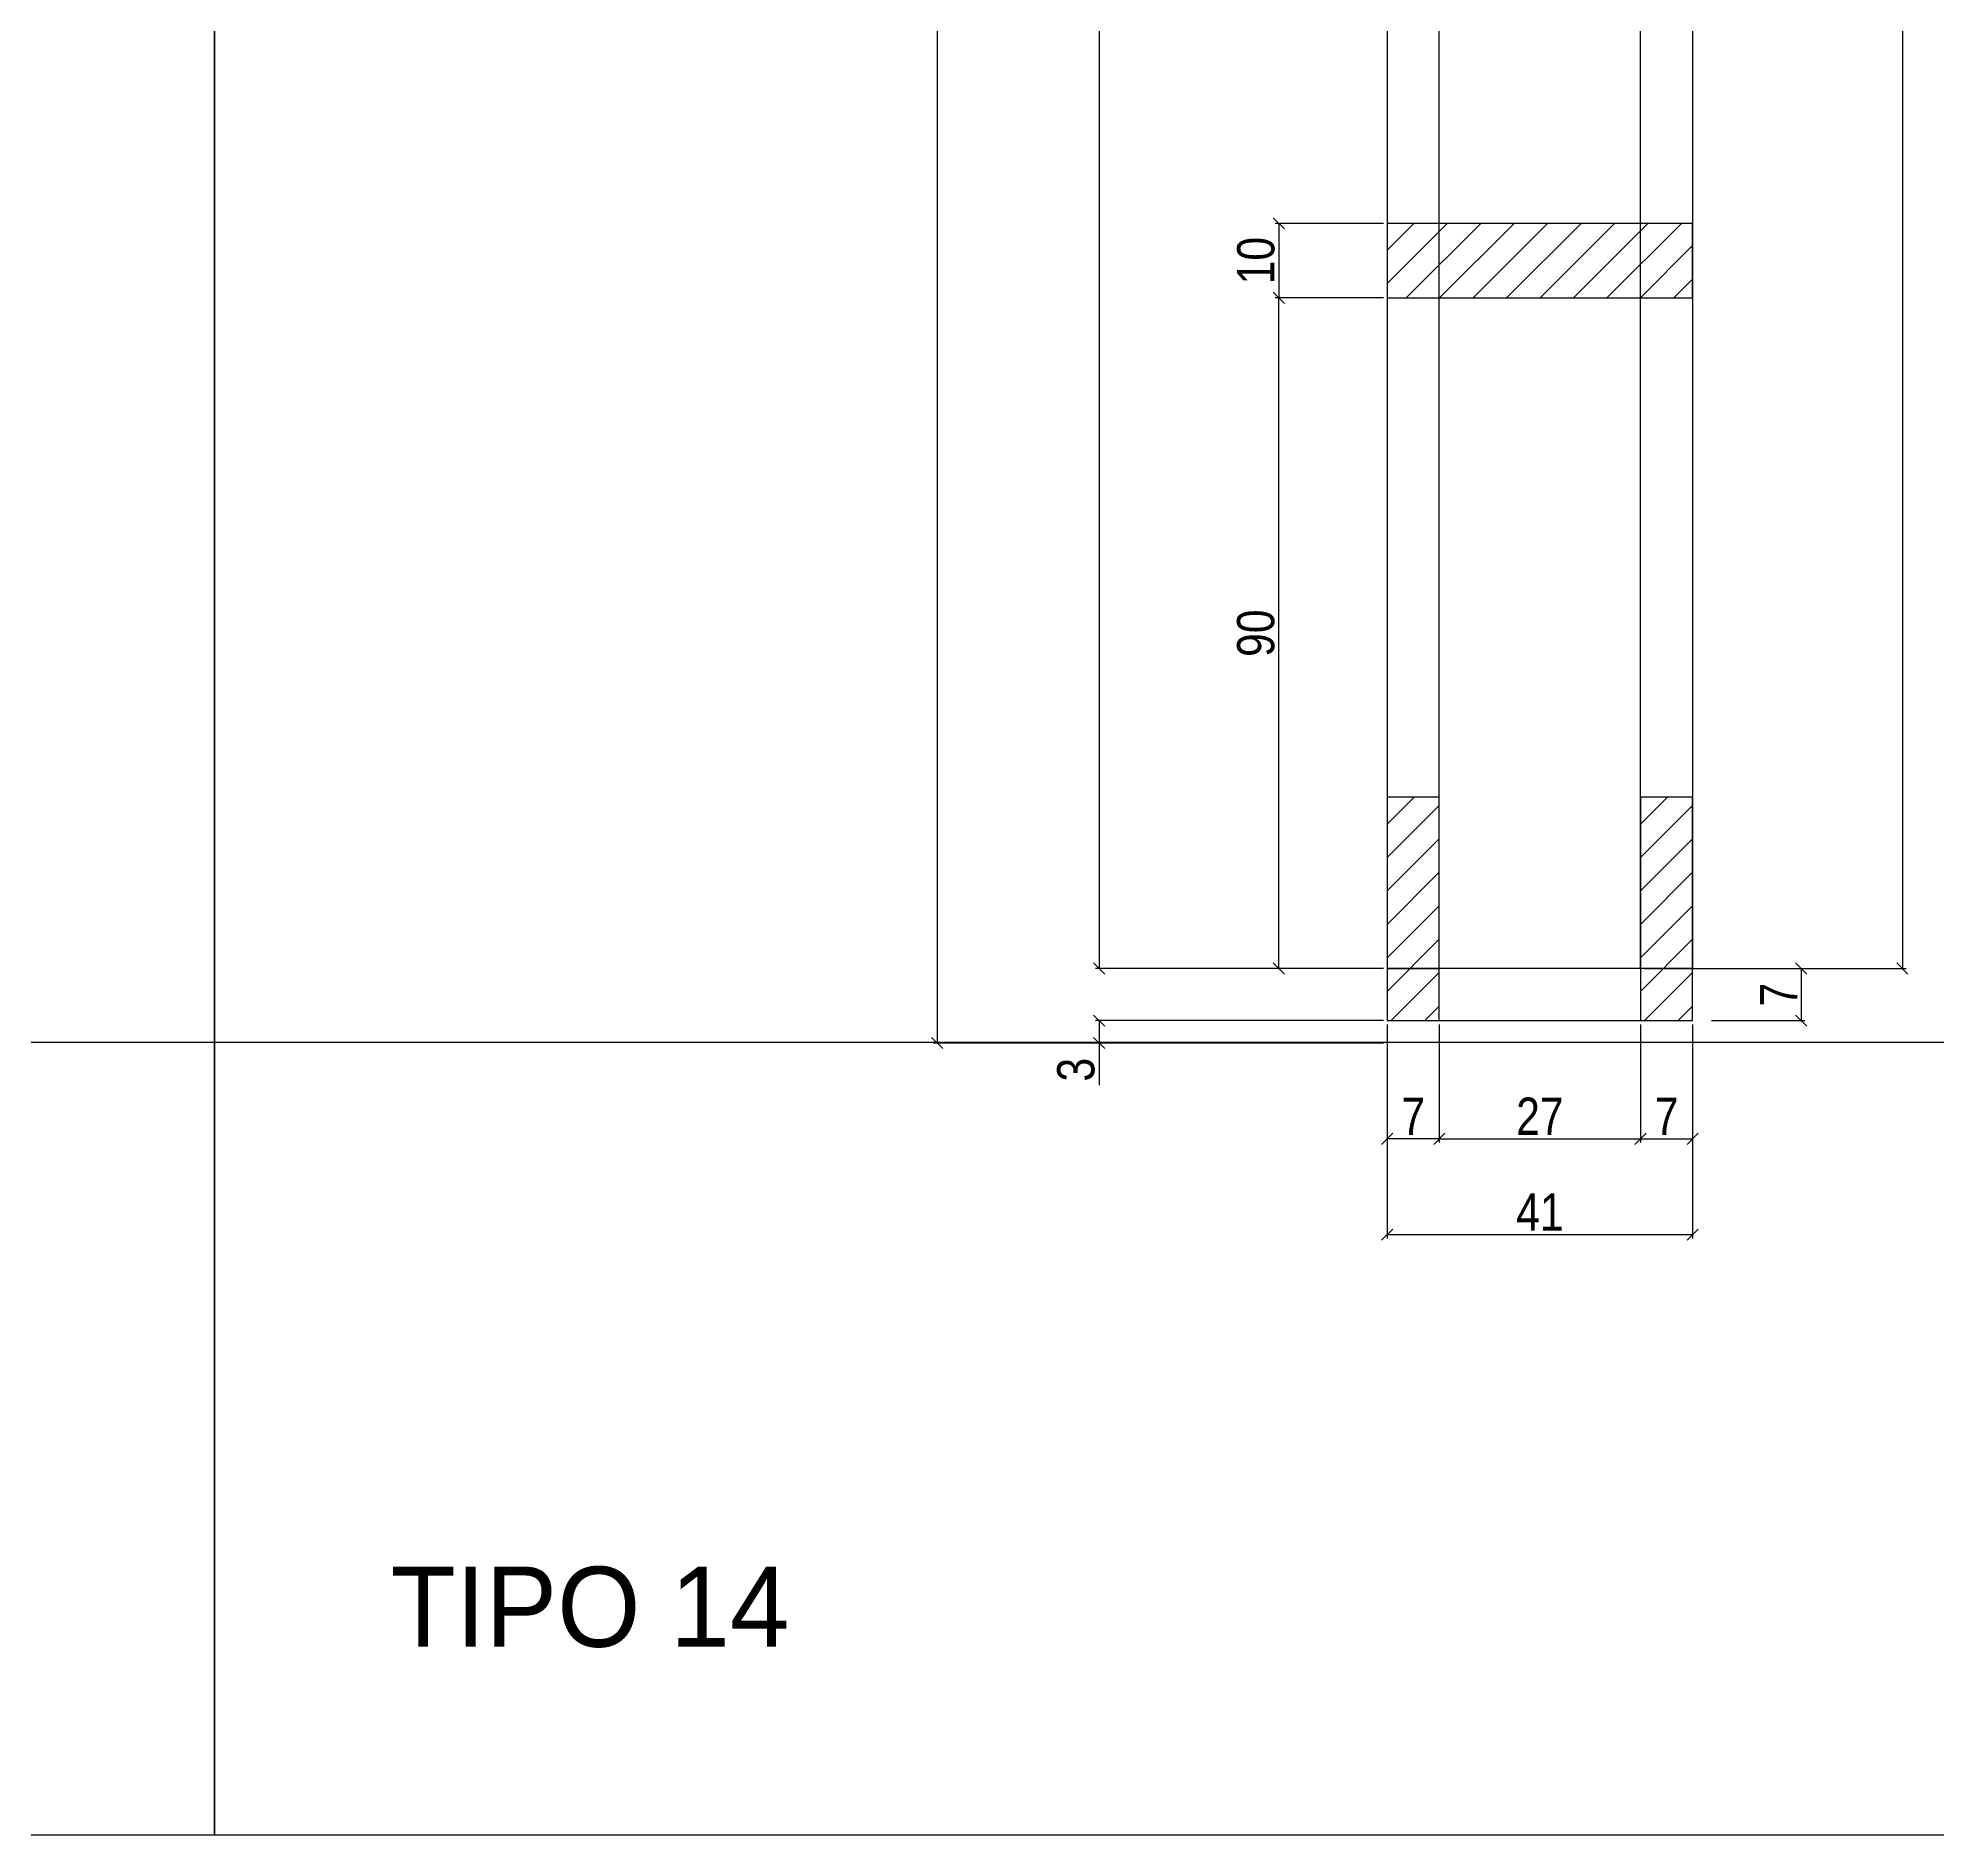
# Model space of a CAD drawing. Extents: x 17311 to 161354, y 153625 to 211469.
# Drawn here: x 20797 to 21307, y 206335 to 206818 of the extents above; entities that cross this region are included whole.
import ezdxf

# ---------------------------------------------------------------- set-up
doc = ezdxf.new("R2010")
doc.units = 0
doc.layers.get('0').update_dxf_attribs({"linetype": 'CONTINUOUS'})
doc.layers.get('DEFPOINTS').update_dxf_attribs({"linetype": 'CONTINUOUS'})
for name, color, linetype in [('COTA', 241, 'CONTINUOUS'), ('detalhes', 4, 'CONTINUOUS'), ('TIRAS REESCORAMENTO', 252, 'CONTINUOUS'), ('VIGAS', 3, 'CONTINUOUS')]:
    doc.layers.add(name, color=color, linetype=linetype)
doc.styles.add('COTA TECNICA 2X', font='techl___.ttf', dxfattribs={"height": 10})
doc.styles.add('ROMAS860', font='ROMAS860.SHX', dxfattribs={"height": 8.5})
doc.dimstyles.new('SECAO', dxfattribs={"dimscale": 0.333333, "dimtxt": 5, "dimasz": 9, "dimexe": 3, "dimexo": 3, "dimgap": 3, "dimtad": 1, "dimdec": 1, "dimlfac": 0.5, "dimzin": 12, "dimdsep": 46, "dimtxsty": 'COTA TECNICA 2X', "dimblk1": 'OBLIQUE', "dimblk2": 'OBLIQUE', "dimsah": 1, "dimcen": 0.9, "dimclrd": 4, "dimclre": 4, "dimclrt": 240, "dimadec": 1, "dimazin": 3, "dimtfac": 1, "dimtdec": 1, "dimtmove": 0, "dimatfit": 3, "dimfxl": 1, "dimtolj": 1, "dimtzin": 12, "dimarcsym": 0})

# ---------------------------------------------------------------- blocks, each defined once
blk = doc.blocks.new('_Oblique')
at = {"color": 0, "linetype": 'ByBlock', "lineweight": -2}
blk.add_line((-0.5, -0.5), (0.5, 0.5), dxfattribs=at)
blk = doc.blocks.new('*D3070')
at = {"layer": 'DEFPOINTS', "color": 0, "transparency": 16777216}
for p in [(21158.98, 207120.02), (21081.69, 206567.92), (21158.98, 206567.92)]:
    blk.add_point(p, dxfattribs=at)
at = {"layer": 'detalhes', "color": 4, "lineweight": -2, "transparency": 16777216}
for p, q in [((21157.98, 207120.02), (21080.69, 207120.02)), ((21081.69, 207120.02), (21081.69, 206567.92)), ((21157.98, 206567.92), (21080.69, 206567.92))]:
    blk.add_line(p, q, dxfattribs=at)
at = {"layer": 'detalhes', "color": 4, "lineweight": -2, "transparency": 16777216, "xscale": 3, "yscale": 3, "zscale": 3}
for p, rotation in [((21081.69, 207120.02), 90), ((21081.69, 206567.92), 270)]:
    blk.add_blockref('_Oblique', p, dxfattribs=dict(at, rotation=rotation))
at = {"layer": 'detalhes', "color": 240, "transparency": 16777216, "insert": (21075.59, 206843.97), "char_height": 10, "attachment_point": 5, "rotation": 90, "style": 'COTA TECNICA 2X'}
blk.add_mtext('\\A1;276', dxfattribs=at)
blk = doc.blocks.new('*D3071')
at = {"layer": 'DEFPOINTS', "color": 0, "transparency": 16777216}
for p in [(21158.98, 206553.92), (21240.98, 206553.92), (21240.98, 206496.47)]:
    blk.add_point(p, dxfattribs=at)
at = {"layer": 'detalhes', "color": 4, "lineweight": -2, "transparency": 16777216}
for p, q in [((21158.98, 206552.92), (21158.98, 206495.47)), ((21240.98, 206552.92), (21240.98, 206495.47)), ((21158.98, 206496.47), (21240.98, 206496.47))]:
    blk.add_line(p, q, dxfattribs=at)
at = {"layer": 'detalhes', "color": 4, "lineweight": -2, "transparency": 16777216, "xscale": 3, "yscale": 3, "zscale": 3, "rotation": 180}
blk.add_blockref('_Oblique', (21158.98, 206496.47), dxfattribs=at)
at = {"layer": 'detalhes', "color": 4, "lineweight": -2, "transparency": 16777216, "xscale": 3, "yscale": 3, "zscale": 3}
blk.add_blockref('_Oblique', (21240.98, 206496.47), dxfattribs=at)
at = {"layer": 'detalhes', "color": 240, "transparency": 16777216, "insert": (21199.98, 206502.54), "char_height": 10, "attachment_point": 5, "style": 'COTA TECNICA 2X'}
blk.add_mtext('\\A1;41', dxfattribs=at)
blk = doc.blocks.new('*D3072')
at = {"layer": 'DEFPOINTS', "color": 0, "transparency": 16777216}
for p in [(21172.98, 206553.92), (21226.98, 206553.92), (21226.98, 206522.18)]:
    blk.add_point(p, dxfattribs=at)
at = {"layer": 'detalhes', "color": 4, "lineweight": -2, "transparency": 16777216}
for p, q in [((21172.98, 206552.92), (21172.98, 206521.18)), ((21226.98, 206552.92), (21226.98, 206521.18)), ((21172.98, 206522.18), (21226.98, 206522.18))]:
    blk.add_line(p, q, dxfattribs=at)
at = {"layer": 'detalhes', "color": 4, "lineweight": -2, "transparency": 16777216, "xscale": 3, "yscale": 3, "zscale": 3, "rotation": 180}
blk.add_blockref('_Oblique', (21172.98, 206522.18), dxfattribs=at)
at = {"layer": 'detalhes', "color": 4, "lineweight": -2, "transparency": 16777216, "xscale": 3, "yscale": 3, "zscale": 3}
blk.add_blockref('_Oblique', (21226.98, 206522.18), dxfattribs=at)
at = {"layer": 'detalhes', "color": 240, "transparency": 16777216, "insert": (21199.98, 206528.26), "char_height": 10, "attachment_point": 5, "style": 'COTA TECNICA 2X'}
blk.add_mtext('\\A1;27', dxfattribs=at)
blk = doc.blocks.new('*D3073')
at = {"layer": 'DEFPOINTS', "color": 0, "transparency": 16777216}
for p in [(21226.98, 206522.18), (21240.98, 206522.18), (21240.98, 206522.18)]:
    blk.add_point(p, dxfattribs=at)
at = {"layer": 'detalhes', "color": 4, "lineweight": -2, "transparency": 16777216}
blk.add_line((21226.98, 206522.18), (21240.98, 206522.18), dxfattribs=at)
at = {"layer": 'detalhes', "color": 4, "lineweight": -2, "transparency": 16777216, "xscale": 3, "yscale": 3, "zscale": 3, "rotation": 180}
blk.add_blockref('_Oblique', (21226.98, 206522.18), dxfattribs=at)
at = {"layer": 'detalhes', "color": 4, "lineweight": -2, "transparency": 16777216, "xscale": 3, "yscale": 3, "zscale": 3}
blk.add_blockref('_Oblique', (21240.98, 206522.18), dxfattribs=at)
at = {"layer": 'detalhes', "color": 240, "transparency": 16777216, "insert": (21233.98, 206528.26), "char_height": 10, "attachment_point": 5, "style": 'COTA TECNICA 2X'}
blk.add_mtext('\\A1;7', dxfattribs=at)
blk = doc.blocks.new('*D3074')
at = {"layer": 'DEFPOINTS', "color": 0, "transparency": 16777216}
for p in [(21158.98, 206522.18), (21158.98, 206522.18), (21172.98, 206522.18)]:
    blk.add_point(p, dxfattribs=at)
at = {"layer": 'detalhes', "color": 4, "lineweight": -2, "transparency": 16777216}
blk.add_line((21172.98, 206522.18), (21158.98, 206522.18), dxfattribs=at)
at = {"layer": 'detalhes', "color": 4, "lineweight": -2, "transparency": 16777216, "xscale": 3, "yscale": 3, "zscale": 3, "rotation": 180}
blk.add_blockref('_Oblique', (21158.98, 206522.18), dxfattribs=at)
at = {"layer": 'detalhes', "color": 4, "lineweight": -2, "transparency": 16777216, "xscale": 3, "yscale": 3, "zscale": 3}
blk.add_blockref('_Oblique', (21172.98, 206522.18), dxfattribs=at)
at = {"layer": 'detalhes', "color": 240, "transparency": 16777216, "insert": (21165.98, 206528.26), "char_height": 10, "attachment_point": 5, "style": 'COTA TECNICA 2X'}
blk.add_mtext('\\A1;7', dxfattribs=at)
blk = doc.blocks.new('*D3075')
at = {"layer": 'DEFPOINTS', "color": 0, "transparency": 16777216}
for p in [(21158.98, 206767.94), (21129.88, 206747.94), (21158.98, 206747.94)]:
    blk.add_point(p, dxfattribs=at)
at = {"layer": 'detalhes', "color": 4, "lineweight": -2, "transparency": 16777216}
for p, q in [((21157.98, 206767.94), (21128.88, 206767.94)), ((21129.88, 206767.94), (21129.88, 206747.94)), ((21157.98, 206747.94), (21128.88, 206747.94))]:
    blk.add_line(p, q, dxfattribs=at)
at = {"layer": 'detalhes', "color": 4, "lineweight": -2, "transparency": 16777216, "xscale": 3, "yscale": 3, "zscale": 3}
for p, rotation in [((21129.88, 206767.94), 90), ((21129.88, 206747.94), 270)]:
    blk.add_blockref('_Oblique', p, dxfattribs=dict(at, rotation=rotation))
at = {"layer": 'detalhes', "color": 240, "transparency": 16777216, "insert": (21123.78, 206757.94), "char_height": 10, "attachment_point": 5, "rotation": 90, "style": 'COTA TECNICA 2X'}
blk.add_mtext('\\A1;10', dxfattribs=at)
blk = doc.blocks.new('*D3057')
at = {"layer": 'DEFPOINTS', "color": 0, "transparency": 16777216}
for p in [(21172.98, 207160.02), (21038.19, 206547.92), (21158.98, 206547.92)]:
    blk.add_point(p, dxfattribs=at)
at = {"layer": 'detalhes', "color": 4, "lineweight": -2, "transparency": 16777216}
for p, q in [((21171.98, 207160.02), (21037.19, 207160.02)), ((21038.19, 207160.02), (21038.19, 206547.92)), ((21157.98, 206547.92), (21037.19, 206547.92))]:
    blk.add_line(p, q, dxfattribs=at)
at = {"layer": 'detalhes', "color": 4, "lineweight": -2, "transparency": 16777216, "xscale": 3, "yscale": 3, "zscale": 3}
for p, rotation in [((21038.19, 207160.02), 90), ((21038.19, 206547.92), 270)]:
    blk.add_blockref('_Oblique', p, dxfattribs=dict(at, rotation=rotation))
at = {"layer": 'detalhes', "color": 240, "transparency": 16777216, "insert": (21031.97, 206853.97), "char_height": 10, "attachment_point": 5, "rotation": 90, "style": 'COTA TECNICA 2X'}
blk.add_mtext('\\A1;306', dxfattribs=at)
blk = doc.blocks.new('*D3058')
at = {"layer": 'DEFPOINTS', "color": 0, "transparency": 16777216}
for p in [(21158.98, 206553.92), (21081.69, 206547.92), (21158.98, 206547.92)]:
    blk.add_point(p, dxfattribs=at)
at = {"layer": 'detalhes', "color": 4, "lineweight": -2, "transparency": 16777216}
for p, q in [((21157.98, 206553.92), (21080.69, 206553.92)), ((21081.69, 206553.92), (21081.69, 206547.92)), ((21157.98, 206547.92), (21080.69, 206547.92)), ((21081.69, 206547.92), (21081.69, 206536.59))]:
    blk.add_line(p, q, dxfattribs=at)
at = {"layer": 'detalhes', "color": 4, "lineweight": -2, "transparency": 16777216, "xscale": 3, "yscale": 3, "zscale": 3}
for p, rotation in [((21081.69, 206553.92), 90), ((21081.69, 206547.92), 270)]:
    blk.add_blockref('_Oblique', p, dxfattribs=dict(at, rotation=rotation))
at = {"layer": 'detalhes', "color": 240, "transparency": 16777216, "insert": (21075.47, 206540.76), "char_height": 10, "attachment_point": 5, "rotation": 90, "style": 'COTA TECNICA 2X'}
blk.add_mtext('\\A1;3', dxfattribs=at)
blk = doc.blocks.new('*D3061')
at = {"layer": 'DEFPOINTS', "color": 0, "transparency": 16777216}
for p in [(21129.88, 206747.94), (21158.98, 206747.94), (21157.98, 206567.92)]:
    blk.add_point(p, dxfattribs=at)
at = {"layer": 'detalhes', "color": 4, "lineweight": -2, "transparency": 16777216}
for p, q in [((21157.98, 206747.94), (21128.88, 206747.94)), ((21129.88, 206567.92), (21129.88, 206747.94)), ((21156.98, 206567.92), (21128.88, 206567.92))]:
    blk.add_line(p, q, dxfattribs=at)
at = {"layer": 'detalhes', "color": 4, "lineweight": -2, "transparency": 16777216, "xscale": 3, "yscale": 3, "zscale": 3}
for p, rotation in [((21129.88, 206747.94), 90), ((21129.88, 206567.92), 270)]:
    blk.add_blockref('_Oblique', p, dxfattribs=dict(at, rotation=rotation))
at = {"layer": 'detalhes', "color": 240, "transparency": 16777216, "insert": (21123.75, 206657.93), "char_height": 10, "attachment_point": 5, "rotation": 90, "style": 'COTA TECNICA 2X'}
blk.add_mtext('\\A1;90', dxfattribs=at)
blk = doc.blocks.new('*D3064')
at = {"layer": 'DEFPOINTS', "color": 0, "transparency": 16777216}
for p in [(21241.98, 207115.89), (21241.98, 206567.92), (21297.28, 206567.92)]:
    blk.add_point(p, dxfattribs=at)
at = {"layer": 'detalhes', "color": 4, "lineweight": -2, "transparency": 16777216}
for p, q in [((21242.98, 207115.89), (21298.28, 207115.89)), ((21297.28, 207115.89), (21297.28, 206567.92)), ((21242.98, 206567.92), (21298.28, 206567.92))]:
    blk.add_line(p, q, dxfattribs=at)
at = {"layer": 'detalhes', "color": 4, "lineweight": -2, "transparency": 16777216, "xscale": 3, "yscale": 3, "zscale": 3}
for p, rotation in [((21297.28, 207115.89), 90), ((21297.28, 206567.92), 270)]:
    blk.add_blockref('_Oblique', p, dxfattribs=dict(at, rotation=rotation))
at = {"layer": 'detalhes', "color": 240, "transparency": 16777216, "insert": (21291.21, 206841.91), "char_height": 10, "attachment_point": 5, "rotation": 90, "style": 'COTA TECNICA 2X'}
blk.add_mtext('\\A1;274', dxfattribs=at)
blk = doc.blocks.new('*D3065')
at = {"layer": 'DEFPOINTS', "color": 0, "transparency": 16777216}
for p in [(21226.98, 206567.92), (21245.04, 206553.92), (21270.13, 206553.92)]:
    blk.add_point(p, dxfattribs=at)
at = {"layer": 'detalhes', "color": 4, "lineweight": -2, "transparency": 16777216}
for p, q in [((21227.98, 206567.92), (21271.13, 206567.92)), ((21270.13, 206567.92), (21270.13, 206553.92)), ((21246.04, 206553.92), (21271.13, 206553.92))]:
    blk.add_line(p, q, dxfattribs=at)
at = {"layer": 'detalhes', "color": 4, "lineweight": -2, "transparency": 16777216, "xscale": 3, "yscale": 3, "zscale": 3}
for p, rotation in [((21270.13, 206567.92), 90), ((21270.13, 206553.92), 270)]:
    blk.add_blockref('_Oblique', p, dxfattribs=dict(at, rotation=rotation))
at = {"layer": 'detalhes', "color": 240, "transparency": 16777216, "insert": (21264.06, 206560.92), "char_height": 10, "attachment_point": 5, "rotation": 90, "style": 'COTA TECNICA 2X'}
blk.add_mtext('\\A1;7', dxfattribs=at)

msp = doc.modelspace()

# ---------------------------------------------------------------- hatches: boundary and pattern name
at = {"layer": 'COTA'}
h = msp.add_hatch(dxfattribs=at)
h.set_pattern_fill('ANSI31', color=256, scale=2, style=0)
h.set_pattern_definition([(45, (-2432.868, 8646.643), (-4.49012806, 4.49012806), [])])
h.paths.add_polyline_path([(21240.98, 206767.94), (21158.98, 206767.94), (21158.98, 206747.94), (21240.98, 206747.94)])
h = msp.add_hatch(dxfattribs=at)
h.set_pattern_fill('ANSI31', color=256, scale=2, style=0)
h.set_pattern_definition([(45, (1314.765, 200744.7326), (-4.490128, 4.490128), [])])
h.paths.add_polyline_path([(21158.98, 206553.92), (21172.98, 206553.92), (21172.98, 206613.92), (21158.98, 206613.92)])
h = msp.add_hatch(dxfattribs=at)
h.set_pattern_fill('ANSI31', color=256, scale=2, style=0)
h.set_pattern_definition([(45, (1382.765, 200744.7326), (-4.490128, 4.490128), [])])
h.paths.add_polyline_path([(21226.98, 206553.92), (21240.98, 206553.92), (21240.98, 206613.92), (21226.98, 206613.92)])

# ---------------------------------------------------------------- linework, layer by layer
at = {"linetype": 'Continuous'}
for points in [[(21158.98, 206567.92), (21172.98, 206567.92), (21172.98, 207120.02), (21158.98, 207120.02)], [(21240.98, 206567.92), (21226.98, 206567.92), (21226.98, 207115.89), (21240.98, 207115.89)], [(21158.98, 206553.92), (21172.98, 206553.92), (21172.98, 206613.92), (21158.98, 206613.92)], [(21226.98, 206553.92), (21240.98, 206553.92), (21240.98, 206613.92), (21226.98, 206613.92)]]:
    msp.add_lwpolyline(points, close=True, dxfattribs=at)
for points in [[(21158.98, 206747.94), (21240.98, 206747.94), (21240.98, 206767.94), (21158.98, 206767.94), (21158.98, 206747.94)], [(21180.98, 206553.92), (21240.98, 206553.92), (21240.98, 206567.92), (21158.98, 206567.92), (21158.98, 206553.92), (21180.98, 206553.92)]]:
    msp.add_lwpolyline(points, dxfattribs=at)
at = {"layer": 'TIRAS REESCORAMENTO', "linetype": 'ByBlock'}
msp.add_line((22634.59, 206548.02), (17860.1, 206548.02), dxfattribs=at)
at = {"layer": 'VIGAS', "color": 5}
for points in [[(20844.16, 206335.31), (20247.34, 206335.31), (20247.34, 207300.1), (20844.16, 207300.1)], [(21440.97, 206335.31), (20844.16, 206335.31), (20844.16, 207300.1), (21440.97, 207300.1)]]:
    msp.add_lwpolyline(points, close=True, dxfattribs=at)

# ---------------------------------------------------------------- texts
at = {"linetype": 'Continuous', "style": 'ROMAS860'}
msp.add_text('TIPO 14', height=21.505, dxfattribs=at).set_placement((20891.44, 206385.83))

# ---------------------------------------------------------------- dimensions: what is measured, and where the dimension line sits
at = {"layer": 'detalhes', "color": 3}
for base, p1, p2, picture, middle in [((21038.1891, 206547.9232), (21172.9836, 207160.0163), (21158.9836, 206547.9232), '*D3057', (21031.9698, 206853.9698)), ((21081.6926, 206567.9232), (21158.9836, 207120.0163), (21158.9836, 206567.9232), '*D3070', (21075.5902, 206843.9698)), ((21297.28, 206567.92), (21241.98, 207115.89), (21241.98, 206567.92), '*D3064', (21291.21, 206841.91)), ((21129.88, 206747.94), (21158.98, 206767.94), (21158.98, 206747.94), '*D3075', (21123.78, 206757.94)), ((21129.88, 206747.94), (21157.98, 206567.92), (21158.98, 206747.94), '*D3061', (21123.75, 206657.93)), ((21270.13, 206553.92), (21226.98, 206567.92), (21245.04, 206553.92), '*D3065', (21264.06, 206560.92)), ((21081.69, 206547.92), (21158.98, 206553.92), (21158.98, 206547.92), '*D3058', (21075.47, 206540.76))]:
    dim = msp.add_linear_dim(base=base, p1=p1, p2=p2, angle=90, dimstyle='SECAO', dxfattribs=at)
    dim.commit()
    dim.dimension.update_dxf_attribs({"geometry": picture, "text_midpoint": middle})
for base, p1, p2, picture, middle in [((21240.98, 206496.47), (21158.98, 206553.92), (21240.98, 206553.92), '*D3071', (21199.98, 206496.47)), ((21226.98, 206522.18), (21172.98, 206553.92), (21226.98, 206553.92), '*D3072', (21199.98, 206522.18)), ((21240.98, 206522.18), (21226.98, 206522.18), (21240.98, 206522.18), '*D3073', (21233.98, 206522.18))]:
    dim = msp.add_linear_dim(base=base, p1=p1, p2=p2, dimstyle='SECAO', dxfattribs=at)
    dim.commit()
    dim.dimension.update_dxf_attribs({"geometry": picture, "text_midpoint": middle, "dimtype": 160})
dim = msp.add_linear_dim(base=(21158.98, 206522.18), p1=(21172.98, 206522.18), p2=(21158.98, 206522.18), dimstyle='SECAO', dxfattribs=at)
dim.commit()
dim.dimension.update_dxf_attribs({"geometry": '*D3074', "text_midpoint": (21165.98, 206528.26)})

doc.saveas('drawing.dxf')
